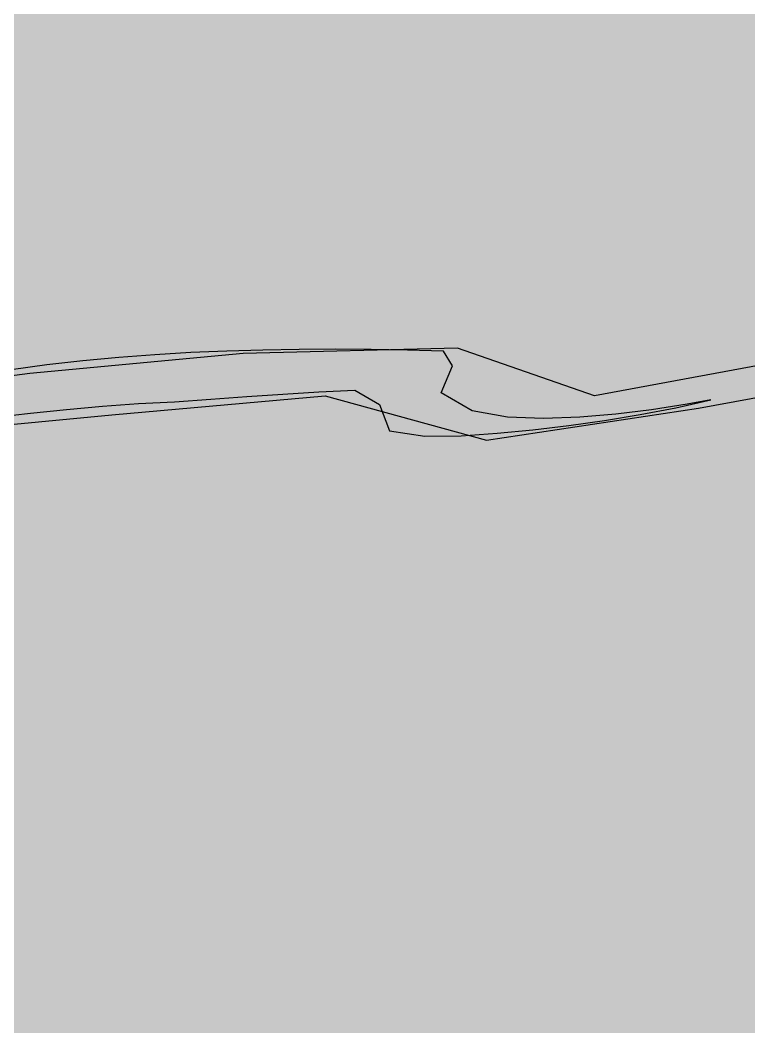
# Model space of a CAD drawing. Extents: x 0 to 1501, y 0 to 1722.
# Drawn here: x 110.956 to 112.709, y 1665.22 to 1667.641 of the extents above; entities that cross this region are included whole.
import ezdxf

# ---------------------------------------------------------------- set-up
doc = ezdxf.new("R2010")
doc.units = 0

msp = doc.modelspace()

# ---------------------------------------------------------------- hatches: boundary and pattern name
at = {"true_color": 0xf8f9fa}
msp.add_hatch(color=256, dxfattribs=at).paths.add_polyline_path([(0, 1722), (1280, 1722), (1280, 1002), (0, 1002)], flags=0)
at = {"true_color": 0xffffff}
for points in [[(0, 1722), (1280, 1722), (1280, 1656), (0, 1656)], [(121.944, 1669.948), (121.4764, 1669.7307), (121.0098, 1669.5112), (120.5443, 1669.2894), (120.0803, 1669.0645), (119.6187, 1668.8346), (119.1629, 1668.5939), (118.7591, 1668.359), (118.2786, 1668.1718), (117.7938, 1667.9965), (117.829, 1668.1365), (117.3357, 1667.9869), (116.8437, 1667.8324), (116.3507, 1667.6811), (115.8556, 1667.5372), (115.358, 1667.4021), (114.8594, 1667.2706), (114.3588, 1667.1469), (113.855, 1667.0369), (113.3501, 1666.9325), (112.8443, 1666.8319), (112.3373, 1666.738), (112.0081, 1666.8523), (111.4928, 1666.8396), (110.9794, 1666.7918), (110.4681, 1666.7253), (109.9601, 1666.6382), (110.0338, 1666.4801), (110.231, 1666.4398), (109.7174, 1666.3951), (109.2025, 1666.3674), (108.6871, 1666.3495), (108.4533, 1666.3328), (108.9689, 1666.3275), (109.4845, 1666.332), (109.9994, 1666.3538), (110.5116, 1666.4131), (110.8329, 1666.5122), (110.3178, 1666.5334), (110.6632, 1666.6429), (111.1764, 1666.6924), (111.69, 1666.7375), (112.0775, 1666.631), (112.5873, 1666.7081), (113.0944, 1666.8013), (113.6002, 1666.9015), (114.1048, 1667.0078), (114.6078, 1667.1212), (115.1086, 1667.2438), (115.6057, 1667.3809), (116.1, 1667.5277), (116.5935, 1667.6773), (117.0861, 1667.8296), (117.5783, 1667.9831), (117.439, 1667.8323), (117.9341, 1667.9746), (118.4136, 1668.1642), (118.8892, 1668.3635), (119.3606, 1668.5725), (119.6533, 1668.7868), (120.1178, 1669.0101), (120.5797, 1669.2394), (121.045, 1669.4616), (121.5085, 1669.6823), (121.944, 1669.948)]]:
    msp.add_hatch(color=256, dxfattribs=at).paths.add_polyline_path(points, flags=0)
at = {"true_color": 0x232323}
msp.add_hatch(color=256, dxfattribs=at).paths.add_polyline_path([(111.969, 1666.745), (111.9955, 1666.8101), (111.9743, 1666.8449), (111.8874, 1666.8476), (111.8006, 1666.8492), (111.7137, 1666.8498), (111.6269, 1666.8494), (111.54, 1666.8479), (111.4532, 1666.8454), (111.3664, 1666.8417), (111.2797, 1666.8367), (111.1931, 1666.8302), (111.1066, 1666.8221), (111.0203, 1666.8122), (110.9342, 1666.8002), (110.8483, 1666.7874), (110.7625, 1666.774), (110.6767, 1666.7602), (110.5911, 1666.7459), (110.5054, 1666.7313), (110.4199, 1666.7163), (110.3344, 1666.7009), (110.249, 1666.6851), (110.1636, 1666.669), (110.0783, 1666.6525), (110.0495, 1666.6285), (110.1277, 1666.5907), (110.2085, 1666.5802), (110.2935, 1666.5977), (110.3791, 1666.6128), (110.4648, 1666.6268), (110.5507, 1666.6398), (110.6367, 1666.6523), (110.7227, 1666.6643), (110.8088, 1666.6757), (110.895, 1666.6864), (110.9813, 1666.6962), (111.0677, 1666.7052), (111.1542, 1666.713), (111.2409, 1666.719), (111.3276, 1666.7233), (111.4143, 1666.7297), (111.5009, 1666.736), (111.5876, 1666.7419), (111.6742, 1666.7474), (111.761, 1666.7517), (111.8204, 1666.7173), (111.844, 1666.654), (111.9295, 1666.6405), (112.0164, 1666.6416), (112.103, 1666.648), (112.1894, 1666.6564), (112.2757, 1666.6667), (112.3617, 1666.6788), (112.4474, 1666.6929), (112.5327, 1666.7093), (112.6175, 1666.7281), (112.5604, 1666.7177), (112.4746, 1666.7042), (112.3884, 1666.6935), (112.3018, 1666.6862), (112.215, 1666.6832), (112.1283, 1666.6868), (112.0429, 1666.7021), (111.969, 1666.745)], flags=0)

# ---------------------------------------------------------------- linework, layer by layer
at = {"true_color": 0xffffff}
for points in [[(112.8443, 1666.8319), (112.3373, 1666.738), (112.0081, 1666.8523), (111.4928, 1666.8396), (110.9794, 1666.7918), (110.4681, 1666.7253)], [(110.6632, 1666.6429), (111.1764, 1666.6924), (111.69, 1666.7375), (112.0775, 1666.631), (112.5873, 1666.7081), (113.0944, 1666.8013)]]:
    msp.add_lwpolyline(points, dxfattribs=at)
at = {"true_color": 0x232323}
msp.add_lwpolyline([(110.895, 1666.6864), (110.9813, 1666.6962), (111.0677, 1666.7052), (111.1542, 1666.713), (111.2409, 1666.719), (111.3276, 1666.7233), (111.4143, 1666.7297), (111.5009, 1666.736), (111.5876, 1666.7419), (111.6742, 1666.7474), (111.761, 1666.7517), (111.8204, 1666.7173), (111.844, 1666.654), (111.9295, 1666.6405), (112.0164, 1666.6416), (112.103, 1666.648), (112.1894, 1666.6564), (112.2757, 1666.6667), (112.3617, 1666.6788), (112.4474, 1666.6929), (112.5327, 1666.7093), (112.6175, 1666.7281), (112.5604, 1666.7177), (112.4746, 1666.7042), (112.3884, 1666.6935), (112.3018, 1666.6862), (112.215, 1666.6832), (112.1283, 1666.6868), (112.0429, 1666.7021), (111.969, 1666.745), (111.969, 1666.745), (111.9955, 1666.8101), (111.9743, 1666.8449), (111.8874, 1666.8476), (111.8006, 1666.8492), (111.7137, 1666.8498), (111.6269, 1666.8494), (111.54, 1666.8479), (111.4532, 1666.8454), (111.3664, 1666.8417), (111.2797, 1666.8367), (111.1931, 1666.8302), (111.1066, 1666.8221), (111.0203, 1666.8122), (110.9342, 1666.8002)], dxfattribs=at)

doc.saveas('drawing.dxf')
